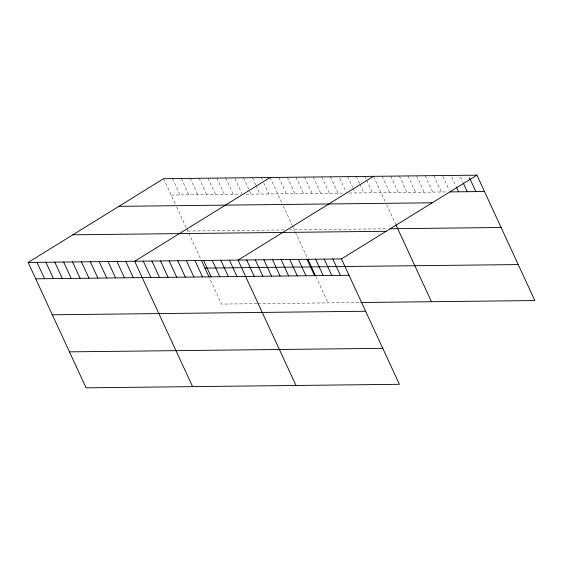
<?xml version="1.0" encoding="UTF-8"?>
<svg xmlns="http://www.w3.org/2000/svg" width="563" height="563" viewBox="0 0 563 563"><rect width="100%" height="100%" fill="white"/><g stroke="black" fill="none" stroke-linecap="round" stroke-linejoin="round"><path stroke-width="0.42" stroke-dasharray="2.81 2.11" d="M171.166 195.051L240.563 194.27M246.214 194.207L344.028 193.102M349.201 193.046L447.423 191.934M187.789 231.034L284.632 229.936M289.473 229.887L387.365 228.782M257.052 303.682L221.541 304.083L209.422 277.848M257.861 303.675L359.947 302.521M469.014 176.817L469.739 178.372M460.4 176.916L462.92 182.363M451.786 177.014L456.1 186.36M442.807 176.332L449.288 190.35M433.834 175.649L441.392 192.004M425.22 175.747L432.778 192.103M416.599 175.846L424.157 192.194M407.985 175.938L415.543 192.293M399.371 176.036L406.929 192.391M390.757 176.135L398.308 192.49M382.136 176.233L389.695 192.588M373.522 176.332L385.929 203.18M386.619 204.679L395.627 224.165M364.908 176.423L366.344 179.541M366.703 180.322L372.46 192.778M356.288 176.522L359.532 183.531M359.891 184.312L363.846 192.877M347.674 176.62L352.712 187.521M353.071 188.302L355.232 192.975M339.778 178.274L346.252 192.293M330.446 176.817L337.997 193.172M321.825 176.916L329.383 193.264M313.211 177.007L320.769 193.362M304.597 177.106L312.148 193.461M295.976 177.204L303.534 193.559M287.362 177.303L294.921 193.658M278.748 177.401L286.307 193.749M270.134 177.493L282.19 203.595M283.231 205.847L292.232 225.334M292.584 226.08L295.026 231.372M295.385 232.146L307.518 258.403M315.942 276.644L328.067 302.88M261.253 177.598L262.337 179.935M263.773 183.045L268.811 193.954M252.379 177.697L255.616 184.706M255.975 185.48L259.937 194.052M243.498 177.795L251.056 194.151M234.982 178.675L241.823 193.475M225.749 177.999L233.3 194.348M216.868 178.098L224.426 194.453M207.993 178.197L215.552 194.552M199.112 178.295L206.67 194.65M190.238 178.394L197.796 194.749M181.363 178.499L188.915 194.854M172.482 178.598L180.04 194.953M163.608 178.696L175.663 204.798M176.705 207.043L186.402 228.036M186.747 228.782L200.991 259.606"/><path stroke-width="0.84" d="M28.15 262.449L341.459 258.917L399.392 384.304L86.09 387.837L28.15 262.449L163.608 178.696L476.91 175.163L534.85 300.551L360.806 302.514M270.134 177.493L134.677 261.253L192.609 386.633M373.522 176.332L238.065 260.085L296.004 385.472M341.459 258.917L476.91 175.163M450.006 191.906L484.469 191.519M118.906 206.339L432.215 202.8M389.948 228.754L501.098 227.494M72.852 234.813L386.155 231.28M204.918 268.101L518.227 264.568M35.708 278.805L349.011 275.272M52.331 314.787L365.64 311.255M69.46 351.854L382.77 348.321M469.739 178.372L475.855 191.617M463.279 183.144L467.241 191.709M456.466 187.134L458.62 191.807M395.972 224.919L431.462 301.712M332.839 259.015L340.397 275.37M324.225 259.114L331.783 275.469M315.611 259.205L323.169 275.56M307.877 259.177L315.597 275.898M306.99 259.304L314.548 275.659M298.376 259.402L305.934 275.757M289.762 259.501L297.32 275.856M281.148 259.599L288.699 275.954M272.527 259.691L280.085 276.046M263.913 259.789L271.472 276.144M255.299 259.888L262.858 276.243M246.678 259.986L254.237 276.342M229.451 260.183L237.009 276.532M220.837 260.275L228.388 276.63M212.216 260.373L219.774 276.729M203.602 260.472L211.16 276.827M201.35 260.38L209.077 277.102M194.988 260.57L202.539 276.926M186.367 260.669L193.925 277.024M177.753 260.76L185.311 277.116M169.139 260.859L176.698 277.214M160.525 260.958L168.077 277.313M151.904 261.056L159.463 277.411M143.291 261.155L150.849 277.51M125.795 261.352L133.354 277.707M116.921 261.45L124.479 277.805M108.047 261.549L115.598 277.904M99.165 261.647L106.724 278.002M90.291 261.753L97.849 278.108M81.41 261.851L88.968 278.206M72.536 261.95L80.094 278.305M63.661 262.048L71.212 278.404M54.78 262.154L62.338 278.502M45.906 262.252L53.464 278.608M37.024 262.351L44.583 278.706"/></g></svg>
